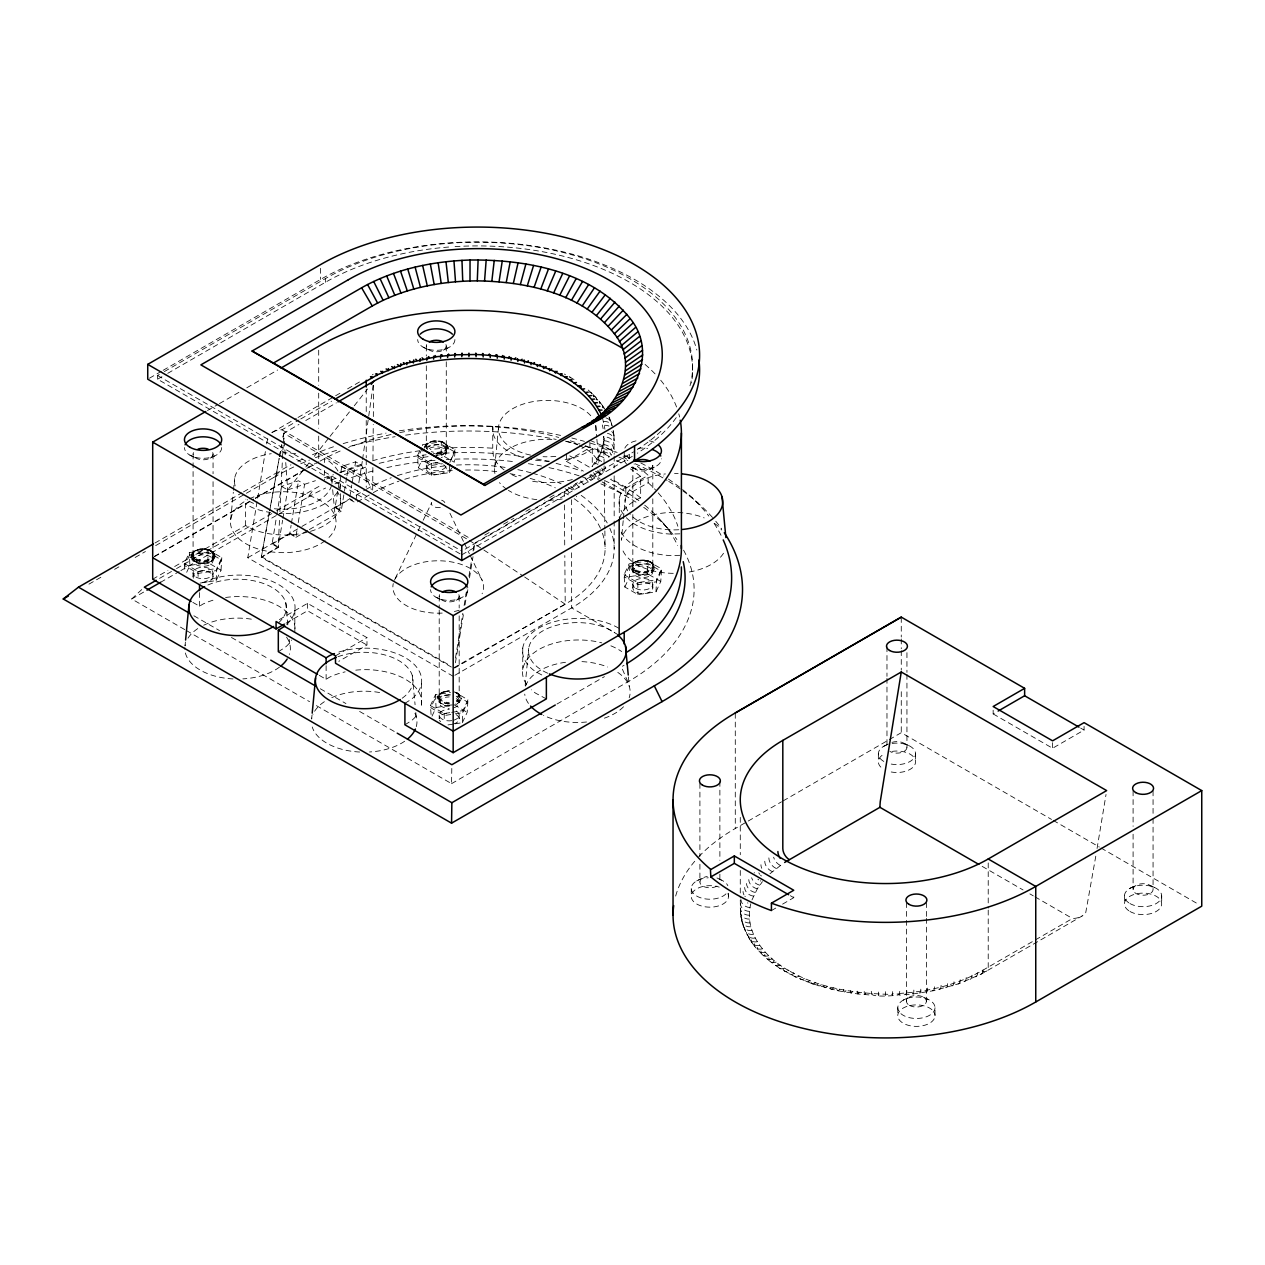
<?xml version="1.0" encoding="UTF-8"?>
<svg xmlns="http://www.w3.org/2000/svg" width="1265" height="1265" viewBox="0 0 1265 1265"><rect width="100%" height="100%" fill="white"/><g stroke="black" fill="none" stroke-linecap="round" stroke-linejoin="round"><path stroke-width="0.75" stroke-dasharray="5 3.75" d="M892.647 991.602C892.647 992.282 892.679 996.931 892.252 994.401C857.955 993.8 820.194 988.898 789.234 970.84A9.076 5.234 -60 0 1 782.814 967.14M899.747 991.301L899.352 995.144L913.156 993.958L933.254 990.748L958.348 983.885M372.875 467.544L372.653 493.018A136.161 78.604 0 0 1 398.934 481.174M372.954 459.701L373.254 424.439M373.333 416.596L373.602 385.24M200.028 583.086L216.204 580.572L221.027 570.199L207.855 562.609L208.077 549.737L189.307 552.631L184.279 563.478L184.927 572.397M441.327 441.754L455.068 449.676L454.277 462.215L441.121 454.625L441.327 441.754L422.557 444.647L420.407 449.296M660.789 581.441L647.633 573.851L647.838 560.98L629.084 563.89L624.056 574.721L624.847 587.007L638.003 594.613L655.982 591.83L660.789 581.441L661.579 568.918L647.838 560.98M316.424 705.633L451.558 783.652L451.826 766.622M216.204 580.572L216.774 568.491L221.802 557.659L208.077 549.737M419.695 450.846L417.529 455.479L418.32 467.781L431.476 475.371L449.455 472.588L449.723 464.255M455.163 723.801L462.357 722.695L462.943 710.614L467.971 699.782L454.23 691.844M655.982 591.83L656.551 579.75L661.579 568.918M221.027 570.199L221.802 557.659M462.357 722.695L467.18 712.322L467.971 699.782M789.234 970.84C765.705 958.127 743.282 932.226 750.825 903.732M269.35 512.246L261.302 557.312L278.189 547.555L279.518 519.409M279.897 511.566L282.38 460.65M282.474 458.705L283.154 444.995M283.249 443.035L283.724 433.247L298.983 424.423M878.827 993.768L878.606 995.397L878.384 991.602M185.402 642.019L185.022 645.925A52.782 30.471 0 0 1 185.797 642.762M230.704 519.536L233.313 492.227M233.487 490.267L234.61 478.565M312.012 715.12L311.633 719.026A52.782 30.471 0 0 1 313.008 714.298M494.726 467.117L498.647 426.147M525.165 685.44L528.707 648.36M623.202 520.706L621.336 540.218A52.782 30.471 0 0 1 704.178 517.907M623.392 518.761L625.242 499.248M473.885 550.133L474.217 546.527A18.532 1.407 -82.7 0 0 474.47 542.606M592.02 466.643L601.017 452.143L604.923 436.899A9.076 7.4 4.9 0 1 613.999 444.568M358.833 482.756L362.28 461.425M362.565 459.48L373.096 385.24M453.17 676.285L247.782 557.707L265.381 451.589M266.662 443.873L268.133 436.488M455.463 658.021L462.832 613.304M464.113 605.524L466.991 588.019M468.904 576.35L471.798 558.861M473.078 551.081L474.359 543.302L564.285 491.389A134.802 77.829 0 0 0 579.797 480.653A9.076 5.961 52.1 0 1 584.841 486.804M455.416 662.781L463.733 612.624M465.014 604.907L467.892 587.545M469.489 577.899L473.015 556.679M1095.79 856.184L1085.702 912.84L1082.065 916.034L1039.34 940.701M1097.071 848.467L1106.037 794.452M278.189 547.555L272.086 544.045L276.497 516.753M276.814 514.855L281.557 486.408L298.508 480.779L304.596 484.305L297.512 526.904M602.472 533.277A136.161 78.604 0 0 1 565.218 604.196L453.85 668.489L261.302 557.312L278.189 546.828L282.601 520.263M282.917 518.381L287.645 489.919L285.748 462.563M272.086 544.045L289.796 533.814L291.092 525.323M291.409 523.394L298.508 480.779M289.796 533.814L295.899 537.34L297.196 528.849M346.642 477.648L341.171 511.186L335.083 507.676L339.573 479.909M340.854 472.193L341.819 466.405L355.639 461.82L361.727 465.33L371.293 489.555M346.958 475.719L347.922 469.916L341.819 466.405M349.836 496.655L351.765 485.048M352.097 483.103L355.639 461.82M355.939 500.181L357.552 490.504M872.17 993.484C868.691 998.907 917.299 994.195 892.189 993.768M261.302 557.312L269.35 512.72M269.714 510.791L279.17 458.436L269.714 510.317M279.518 456.507L281.621 444.869M283.012 437.121L283.724 433.247L467.544 539.364M279.518 456.365L281.621 444.806M283.012 437.089L283.724 433.247L284.135 439.097M751.979 899.921L757.324 888.773L762.431 881.642M186.682 572.302L189.892 565.392L189.307 552.631M422.004 448.79L417.893 457.661L431.365 465.441L442.418 463.733M418.32 467.781L423.143 457.392L422.874 448.759M455.068 449.676L449.771 462.595L454.704 451.953L441.232 444.173L422.826 447.019L422.557 444.647M449.455 472.588L452.664 465.678M431.08 714.504L430.432 705.585L435.46 694.754L450.482 692.429M432.029 716.148L436.046 707.499L435.46 694.754M624.847 587.007L629.654 576.634L629.084 563.89M395.249 578.437L417.276 532.597M418.13 530.826L422.352 522.018M423.206 520.247L431.681 502.616A6.815 3.937 0 0 0 434.101 506.759A6.815 3.937 0 0 0 441.659 507.044M180.863 570.594L308.012 497.192L313.846 489.286A217.469 125.551 0 0 1 322.101 484.764M281.557 486.408L287.645 489.919L304.612 468.509M305.814 466.975L309.451 462.389M314.289 456.27L328.837 437.927M330.038 436.393L353.046 407.33M354.263 405.796L367.593 388.972M246.406 493.239L273.793 477.427L280.941 470.28A264.006 152.417 0 0 1 290.966 464.793M211.698 561.233L213.421 559.573M444.948 453.234L446.672 451.589M457.851 703.34L459.575 701.696M651.459 572.476L653.199 570.831M184.722 629.591L131.702 598.978L142.913 588.478M769.926 873.751L783.177 863.442M192.833 602.361L199.522 606.22L202.811 604.148A56.15 32.416 0 0 1 215.177 599.594M609.714 456.728A212.473 122.673 0 0 0 593.823 449.36L592.273 448.727L584.699 453.503A56.15 32.416 0 0 1 563.731 459.891M278.316 651.712L284.91 647.553A56.15 32.416 0 0 0 291.677 640.058M319.286 675.384L326.117 679.321L329.422 677.234A56.15 32.416 0 0 1 345.155 671.857M404.911 703.324L411.52 699.166A56.15 32.416 0 0 0 406.429 658.385A56.15 32.416 0 0 0 336.237 652.914M404.911 724.813L411.52 720.655A56.15 32.416 0 0 0 417.403 714.456M271.738 432.662L296.31 418.446M149.444 378.203L161.43 371.293M163.138 370.313L320.519 279.439A222.055 128.208 0 0 1 546.148 248.177A222.055 128.208 0 0 1 696.857 350.041M460.065 553.833L157.572 379.2L157.572 375.499L162.663 372.558M164.355 371.578L325.437 278.585A215.097 124.191 0 0 1 577.678 256.495A215.097 124.191 0 0 1 689.03 389.019M157.572 379.2L166.063 374.298M167.755 373.317L325.437 282.285A215.097 124.191 0 0 1 449.455 246.975M207.46 410.524L217.722 404.594M219.446 403.598L239.97 391.739M246.817 387.786L277.62 370.012M298.018 417.466L333.913 396.751M335.62 395.755L340.744 392.798M347.59 388.861L359.545 381.951M272.386 432.266L274.521 431.239A18.532 16.54 -1.4 0 1 281.969 429.815L299.062 419.933M300.77 418.952L331.541 401.179M305.782 420.502L336.316 402.871M155.057 542.97L241.821 492.876M243.513 491.895L280.941 470.28M88.93 584.161L100.9 577.235M114.593 569.329L119.732 566.372M135.134 557.47L145.412 551.54M155.674 545.61L244.683 494.236M154.409 556.347L253.664 499.043M255.372 498.046L305.007 469.394M306.715 468.414L315.27 463.464M154.393 556.726L253.664 499.406M255.372 498.426L306.715 468.777M308.423 467.797L318.701 461.867M152.701 579.196L167.897 570.42M174.665 566.514L245.6 525.56L252.383 529.149A56.15 32.416 0 0 0 318.385 528.47A56.15 32.416 0 0 0 337.66 492.022M159.58 578.358L174.839 569.55M176.531 568.57L274.853 511.803M276.545 510.823L313.846 489.286M131.702 598.978L145.269 591.15M160.529 582.343L179.171 571.574M247.782 557.707L300.232 527.41M301.924 526.446L349.314 499.09M356.082 495.168L364.541 490.298M335.083 507.676L349.519 499.343L354.089 501.984M295.899 537.34L307.632 530.557M309.308 529.592L341.171 511.186M357.315 501.873L369.254 494.995M279.375 619.597L307.553 603.342L366.977 637.655L366.977 645.071L338.814 661.326M286.001 623.186L307.553 610.758L366.977 645.071M566.372 453.898L566.372 461.314L589.87 447.747L589.87 442.197M484.78 535.063L491.626 531.11M503.581 524.2L513.843 518.286M525.813 511.376L532.644 507.423M549.753 497.556L554.876 494.583M465.172 549.152L629.622 454.214A215.097 124.191 0 0 0 633.559 451.874M461.772 554.829L629.622 457.914A215.097 124.191 0 0 0 632.263 456.365M335.494 655.839L366.977 637.655M610.536 479.403L625.811 488.227L648.154 475.324L647.127 474.391A212.473 122.673 0 0 0 634.05 464.002M602.045 481.902L625.811 495.627L648.154 482.74L648.154 475.324M454.862 675.304L571.638 607.896A145.238 83.854 0 0 0 609.825 528.232M556.98 704.036L604.449 676.633M451.558 783.652L627.867 681.851A226.166 130.58 0 0 0 683.037 549.168M698.786 856.721A212.473 122.673 0 0 1 735.281 828.512L781.485 801.836M783.193 800.856L887.587 740.578M889.295 739.598L901.265 732.688L1051.515 819.42M993.152 710.218L993.152 713.919L996.472 712.005M771.429 910.579L776.204 907.811M782.592 904.127L793.756 897.676L793.756 893.976M993.152 713.919L1052.591 748.248L1084.073 730.063L1084.073 726.363M898.862 993.484C927.64 991.728 956.64 985.15 981.877 970.793L1072.483 918.485A18.532 16.54 -1.4 0 0 1079.931 917.062L1082.065 916.034M1037.632 941.682L981.26 974.082L958.585 983.806M453.85 667.746L565.218 604.196L564.807 555.572M320.029 461.124L326.765 457.44A212.473 122.673 0 0 1 342.546 449.992M210.132 458.12L216.236 455.163M443.367 350.12L449.455 347.163M649.878 469.347L655.982 466.39M456.254 600.211L462.357 597.254M883.808 746.255L889.896 743.298M696.73 880.899L702.834 877.942M1129.93 888.346L1136.017 885.389M903.257 1000.125L909.345 997.168M619.613 518.761A56.15 32.416 0 0 1 639.125 498.442L640.659 497.872L640.659 476.383L639.125 476.937A56.15 32.416 0 0 0 623.171 513.922M287.645 489.919L315.428 480.7M324.457 477.711L333.486 474.707M340.696 472.319L361.727 465.33M391.075 434.48L382.52 436.536A212.473 122.673 0 0 0 348.587 447.51M423.143 457.392L428.535 456.57M435.729 455.447L441.121 454.625M417.529 455.479L431.27 463.417L438.781 462.247M189.892 565.392L207.855 562.609M184.279 563.478L198.02 571.401L216.774 568.491M629.654 576.634L647.633 573.851M624.056 574.721L637.797 582.643L656.551 579.75M450.451 694.849L435.713 697.126L430.78 707.752L444.268 715.531L453.471 714.108M436.046 707.499L450.419 705.285M430.432 705.585L444.173 713.523L449.802 712.654M451.684 712.353L462.943 710.614M455.321 713.824L462.674 712.685L467.607 702.059L454.135 694.279M447.984 724.924L453.376 724.086M679.843 533.83L670.339 534.067A56.15 32.416 0 0 1 625.416 516.737M679.843 555.319L670.339 555.556A56.15 32.416 0 0 1 621.257 532.201M491.136 426.605L492.749 426.716L493.318 434.306A56.15 32.416 0 0 0 523.631 457.709M504.087 469.916A56.15 32.416 0 0 1 493.318 455.795L492.749 448.205L491.136 448.11A212.473 122.673 0 0 0 430.211 449.486M812.668 983.885L837.778 990.748L857.876 993.958L871.68 995.144L871.285 991.301M812.446 983.806L795.337 976.865L779.873 968.373M589.87 440.347L593.823 441.959A212.473 122.673 0 0 1 615.185 452.222M589.87 447.747L589.284 447.51A212.473 122.673 0 0 0 584.651 445.723M423.143 347.163L429.23 350.12M635.757 469.347L629.654 466.39A18.611 10.737 0 0 0 649.941 468.714A18.611 10.737 0 0 0 661.421 458.8M904.016 743.298L910.12 746.255M1150.138 885.389L1156.242 888.346M189.924 455.163L196.012 458.12M436.046 597.254L442.133 600.211M716.955 877.942L723.042 880.899M923.466 997.168L929.569 1000.125M541.784 674.957L535.68 671.731A56.15 32.416 0 0 1 541.799 626.46A56.15 32.416 0 0 1 620.309 629.148M546.369 698.881L535.68 693.22A56.15 32.416 0 0 1 531.332 689.805M1080.674 728.102L1084.073 730.063M569.772 455.859L590.154 467.639M596.953 471.56L603.737 475.482M566.372 461.314L583.355 471.118M590.154 475.039L600.337 480.921M1053.223 820.4L1099.317 847.028M1101.024 848.009L1198.335 904.19M281.969 429.815L469.41 538.036M469.252 540.361L523.03 575.923M619.17 635.346L571.638 607.896L571.638 550.876M157.572 375.499L461.772 551.113M349.519 498.6L352.571 500.355M982.162 866.351L1023.069 889.959M1029.884 893.896L1033.284 895.857M1034.991 896.838L1072.483 918.485M335.083 506.933L341.171 510.459M289.796 533.071L295.899 536.597M272.086 543.302L278.189 546.828M261.302 556.568L450.451 665.77M790.372 895.715L793.756 897.676M454.009 704.716L467.18 712.322M193.861 615.77L219.493 630.571M231.463 637.465L269.05 659.176M320.298 688.761L345.93 703.561M359.608 711.452L395.486 732.166M186.429 630.587L309.577 701.68M569.756 377.002L574.579 379.927M524.643 577.014L565.218 604.196M779.572 968.168L770.67 961.906M640.659 476.383L637.497 473.932A212.473 122.673 0 0 0 630.492 468.935M640.659 497.872L637.497 495.421A212.473 122.673 0 0 0 611.106 478.945M770.369 961.669L762.558 954.917M689.046 495.042L698.217 503.185M591.894 393.383L588.13 389.952A9.076 6.167 -49.2 0 1 588.684 390.553M648.154 482.74L650.099 484.511A212.473 122.673 0 0 1 655.649 490.077M632.437 570.831L634.176 572.476M438.828 701.696L440.552 703.34M192.675 559.573L194.399 561.233M593.348 394.854L598.835 400.863M762.257 954.616L755.6 947.438M661.389 521.069L669.454 530.241M599.12 401.195L601.998 404.926M752.454 943.374L755.316 947.106M602.251 405.29L604.797 409.101M749.655 939.199L752.201 943.01M749.418 938.804L743.535 926.533M449.913 513.195L463.464 541.404M464.302 543.175L469.378 553.754M470.232 555.509L482.091 580.208M627.867 681.851L621.4 666.845A217.469 125.551 0 0 0 624.056 665.279M609.351 417.75L610.9 421.767M611.074 422.21L612.292 426.258M602.472 417.703L604.923 429.183M742.16 922.043L743.377 926.091M741.148 917.505L742.017 921.584M740.531 912.935L741.053 917.03M613.399 431.27L613.92 435.366M628.42 676.981L629.337 686.689M595.594 425.641L596.701 437.295M596.874 439.24L599.278 464.476M412.311 675.605L415.078 704.731M415.805 712.495L416.185 716.37M331.92 481.949L331.367 476.114A48.845 28.194 0 0 1 331.936 483.467M332.663 489.713L335.241 516.895M285.7 602.504L287.914 625.811M289.211 639.394L289.574 643.284M284.261 441.058L285.21 454.736M637.797 582.643L638.003 594.613M444.173 713.523L444.347 722.157M431.27 463.417L431.476 475.371M198.02 571.401L198.194 580.05M740.278 899.984L740.468 912.444M613.984 435.856L614.173 454.214M604.085 463.923L603.753 436.362A134.802 77.829 0 0 1 593.491 466.137M604.117 465.899L604.196 473.774M604.291 481.649L604.86 528.912M604.876 530.889L605.097 548.599M564.285 491.389L564.332 497.224M564.396 505.004L564.743 547.792M1161.697 895.936L1161.697 903.858M1153.063 790.831L1153.063 816.478M1153.063 818.439L1153.063 889.469A9.978 5.772 0 0 1 1138.089 894.45A9.978 5.772 0 0 1 1138.089 884.472A9.978 5.772 0 0 1 1153.063 889.469M1133.092 790.831L1133.092 826.33M1133.092 834.22L1133.092 889.469M1124.474 895.936L1124.474 903.858M1052.591 742.682L1052.591 748.248M988.218 862.92L988.218 908.144M988.218 910.104L988.218 967.14A9.076 5.171 60.6 0 1 981.877 970.793M935.009 1007.731A18.611 10.737 0 0 1 907.1 1017.028A18.611 10.737 0 0 1 907.1 998.417A18.611 10.737 0 0 1 935.009 1007.731L935.009 1015.653A18.611 10.737 0 0 1 907.1 1024.95A18.611 10.737 0 0 1 907.1 1006.339A18.611 10.737 0 0 1 935.009 1015.653M926.391 902.609L926.391 916.413M926.391 918.39L926.391 1001.248M915.575 753.845L915.575 761.767M906.942 652.677L906.942 672.395M906.942 674.372L906.942 747.362M906.42 902.609L906.42 918.39M906.42 920.367L906.42 1001.248M901.265 617.478L901.265 637.007M901.265 638.967L901.265 648.724M901.265 650.669L901.265 670.197M901.265 691.686L901.265 732.688M897.802 1007.731L897.802 1015.653M886.971 646.747L886.971 676.348M886.971 678.325L886.971 745.401M885.516 991.697L885.516 995.539M878.353 753.845L878.353 761.767M740.278 817.38L740.278 854.745M740.278 870.478L740.278 898.008M735.281 713.318L735.281 828.512M728.498 893.248L728.498 896.411M719.88 781.406L719.88 860.311M719.88 874.131L719.88 880.045M699.909 783.383L699.909 856.373M699.909 864.264L699.909 882.021M692.635 366.391L692.635 370.107M691.275 888.489L691.275 896.411M652.803 465.267L652.803 490.915M652.803 498.805L652.803 565.882M652.803 569.598L652.803 571.812A9.978 5.772 0 0 1 637.829 576.808A9.978 5.772 0 0 1 637.829 566.831A9.978 5.772 0 0 1 652.803 571.812M652.803 584.224L652.803 587.94A9.978 5.772 0 0 1 637.829 592.921A9.978 5.772 0 0 1 637.829 582.944A9.978 5.772 0 0 1 652.803 587.94M632.832 506.696L632.832 465.267A9.978 5.772 0 0 0 644.122 470.991A9.978 5.772 0 0 0 652.455 463.781M632.832 514.586L632.832 565.882M632.832 569.598L632.832 571.812M632.832 584.224L632.832 587.94M629.622 454.214L629.622 457.914M625.811 488.227L625.811 495.627M624.214 452.459L624.214 458.8M619.281 498.948L619.281 518.492M614.173 456.175L614.173 467.971M614.173 475.846L614.173 519.109M614.173 521.069L614.173 548.599M592.273 448.727L592.273 466.326M571.638 499.738L571.638 543.001M522.745 648.075L522.745 669.565M492.749 426.716L492.749 448.205M459.179 596.147L459.179 607.975M459.179 615.865L459.179 696.762M459.179 700.462L459.179 702.692M459.179 715.105L459.179 718.805M446.276 346.041L446.276 351.955M446.276 361.822L446.276 446.656M446.276 450.356L446.276 452.585M439.208 596.147L439.208 607.975M439.208 609.951L439.208 696.762A9.978 5.772 0 0 0 449.202 702.518M449.202 694.691A9.978 5.772 0 0 0 439.208 700.462L439.208 702.692A9.978 5.772 0 0 0 449.202 708.447M439.208 715.105L439.208 718.805A9.978 5.772 0 0 1 449.202 713.033M426.321 346.041L426.321 355.908M426.321 365.775L426.321 446.656M426.321 464.998L426.321 468.698M421.451 683.4L421.451 704.89M366.233 389.019L366.233 412.627M366.233 420.486L366.233 457.851M366.233 459.812L366.233 487.341M340.506 483.91L340.506 491.737M340.506 493.682L340.506 505.415M326.117 665.643L326.117 679.321M325.437 278.585L325.437 282.285M324.536 462.547L324.536 458.642L327.588 460.254A56.15 32.416 0 0 1 339.289 473.806M324.536 470.359L324.536 480.131M320.519 268.322L320.519 279.439M318.701 350.199L318.701 385.351M318.701 393.162L318.701 428.297M318.701 436.109L318.701 459.543M307.553 603.342L307.553 610.758M294.84 610.299L294.84 631.788M245.6 525.56L245.6 504.071L252.383 507.645A56.15 32.416 0 0 0 270.647 512.499M213.058 454.04L213.058 473.774M213.058 481.665L213.058 554.655M213.026 558.339L213.026 560.569A9.978 5.772 0 0 1 198.052 565.566A9.978 5.772 0 0 1 198.052 555.572A9.978 5.772 0 0 1 213.026 560.569M213.026 572.982L213.026 576.682M199.522 592.542L199.522 606.22M193.086 454.04L193.086 554.655M193.055 558.339L193.055 560.569M193.055 572.982L193.055 576.682M366.233 489.318A145.238 83.854 0 0 1 391.233 477.759M397.352 475.64A145.238 83.854 0 0 1 444.11 465.994M456.475 465.061A145.238 83.854 0 0 1 507.676 467.797M517.859 469.663A145.238 83.854 0 0 1 531.031 472.81M532.644 473.252A145.238 83.854 0 0 1 561.075 483.783M568.222 487.405A145.238 83.854 0 0 1 574.942 491.279M581.204 495.406A145.238 83.854 0 0 1 607.216 522.951M570.705 486.345A9.076 5.487 57.5 0 1 575.164 491.516M576.54 496.26A9.076 5.487 57.5 0 1 576.555 496.766M597.823 470.406A9.076 6.705 39.3 0 1 600.227 476.304M594.724 463.117A9.076 6.847 35.7 0 1 597.934 464.445M601.697 468.082A9.076 6.847 35.7 0 1 603.12 472.541M597.127 459.511A9.076 6.973 31.8 0 1 601.887 461.741M605.382 466.722A9.076 6.973 31.8 0 1 605.682 468.698M603.611 444.568A9.076 7.337 14.4 0 1 612.592 452.743M604.433 440.742A9.076 7.384 9.7 0 1 613.478 448.664M607.437 433.294A9.076 7.416 0 0 1 614.173 440.441M611.738 431.507A9.076 7.4 -4.9 0 1 613.999 436.33M613.161 430.321A9.076 7.384 -9.7 0 1 613.478 432.235M604.433 425.325A9.076 7.384 -9.7 0 1 608.955 426.068M605.888 417.877A9.076 7.274 -19 0 1 611.375 424.091M608.908 416.928A9.076 7.195 -23.5 0 1 609.825 420.075M565.139 488.67A9.076 5.297 59.4 0 1 570.531 495.01M575.559 483.704A9.076 5.724 54.9 0 1 580.255 489.492M585.031 478.391A9.076 6.167 49.2 0 1 589.126 483.973M589.616 475.782A9.076 6.357 46.1 0 1 592.921 480.51M593.459 472.715A9.076 6.531 42.8 0 1 596.953 478.992M599.231 455.859A9.076 7.1 27.7 0 1 605.761 459.527M601.017 452.143A9.076 7.195 23.5 0 1 608.908 457.408M602.472 448.379A9.076 7.274 19 0 1 611.216 455.337M603.611 421.498A9.076 7.337 -14.4 0 1 611.912 425.372M602.33 407.014A9.076 6.973 -31.8 0 1 603.911 408.057M602.472 405.67A9.076 6.847 -35.7 0 1 603.105 407.883M599.389 403.092A9.076 6.847 -35.7 0 1 599.831 403.266M599.373 401.543A9.076 6.705 -39.3 0 1 600.069 403.187M596.115 399.297A9.076 6.705 -39.3 0 1 597.823 400.009M596.195 397.89A9.076 6.531 -42.8 0 1 596.953 399.977M593.016 395.739A9.076 6.531 -42.8 0 1 595.372 396.925M592.921 394.712A9.076 6.357 -46.1 0 1 593.491 396.862M589.616 392.261A9.076 6.357 -46.1 0 1 592.194 393.668M569.124 376.733A9.076 5.234 -60 0 1 570.768 377.95M564.396 374.06A9.076 4.981 -62.4 0 1 565.439 374.851M372.432 374.851A9.076 4.981 62.4 0 1 373.191 374.219M645.071 364.447A212.473 122.673 0 0 1 655.649 374.503M660.709 380.227A212.473 122.673 0 0 1 676.759 407.536M678.783 413.845A212.473 122.673 0 0 1 679.59 417.023M221.691 447.573A18.611 10.737 0 0 1 203.08 458.309A18.611 10.737 0 0 1 184.469 447.573M212.726 452.554A9.978 5.772 0 0 1 203.08 459.812A9.978 5.772 0 0 1 193.434 452.554M454.91 339.558A18.611 10.737 0 0 1 436.299 350.31A18.611 10.737 0 0 1 417.687 339.558M445.944 344.554A9.978 5.772 0 0 1 436.299 351.796A9.978 5.772 0 0 1 426.653 344.554M427.649 449.534A9.978 5.772 0 0 1 434.559 440.979A9.978 5.772 0 0 1 446.134 447.652A9.978 5.772 0 0 1 431.302 451.652M425.815 447.209A10.484 6.056 0 0 1 436.299 441.153A10.484 6.056 0 0 1 446.782 447.209A10.484 6.056 0 0 1 436.299 453.265M467.813 589.664A18.611 10.737 0 0 1 449.202 600.401A18.611 10.737 0 0 1 430.59 589.664M458.847 594.645A9.978 5.772 0 0 1 449.202 601.903A9.978 5.772 0 0 1 439.556 594.645M456.254 692.682A9.978 5.772 0 0 1 456.254 700.826M439.208 696.762A9.978 5.772 0 0 1 449.202 690.99M456.618 693.03A10.484 6.056 0 0 1 456.618 701.585M449.202 703.372A10.484 6.056 0 0 1 438.718 697.315A10.484 6.056 0 0 1 449.202 691.259M626.697 464.16A18.611 10.737 0 0 1 624.847 456.017M638.003 448.411A18.611 10.737 0 0 1 647.633 448.411M629.654 458.468A18.611 10.737 0 0 1 626.697 456.238M624.847 448.095A18.611 10.737 0 0 1 638.003 440.489M649.182 440.773A18.611 10.737 0 0 1 654.78 442.639M399.756 432.614A212.473 122.673 0 0 1 558.719 437.437M570.309 440.805A212.473 122.673 0 0 1 579.955 444.015M616.529 460.365A212.473 122.673 0 0 1 623.06 464.16M658.243 492.923A212.473 122.673 0 0 1 677.85 526.256M623.06 456.76A212.473 122.673 0 0 1 626.823 459.116M983.047 969.97A9.076 4.981 62.4 0 1 976.96 973.497M977.655 972.659A9.076 4.696 64.6 0 1 971.899 976.027M972.026 975.204A9.076 4.412 66.8 0 1 966.618 978.398M966.207 977.56A9.076 4.111 68.9 0 1 961.163 980.612M960.182 979.774A9.076 3.811 70.9 0 1 955.518 982.684M953.984 981.798A9.076 3.495 72.8 0 1 949.699 984.581M947.611 983.648A9.076 3.163 74.7 0 1 943.737 986.321M941.097 985.324A9.076 2.83 76.6 0 1 937.618 987.886M934.44 986.795A9.076 2.498 78.3 0 1 931.388 989.277M927.672 988.091A9.076 2.151 80.1 0 1 925.047 990.479M920.809 989.183A9.076 1.803 81.8 0 1 918.596 991.507M913.852 990.084A9.076 1.439 83.4 0 1 912.081 992.361M906.831 990.795A9.076 1.091 85.1 0 1 905.487 993.009M865.529 993.009A9.076 1.091 -85.1 0 1 864.201 990.795M858.951 992.361A9.076 1.439 -83.4 0 1 857.18 990.084M852.436 991.507A9.076 1.803 -81.8 0 1 850.222 989.183M845.985 990.479A9.076 2.151 -80.1 0 1 843.36 988.091M839.644 989.277A9.076 2.498 -78.3 0 1 836.592 986.795M833.414 987.886A9.076 2.83 -76.6 0 1 829.935 985.324M827.294 986.321A9.076 3.163 -74.7 0 1 823.42 983.648M821.333 984.581A9.076 3.495 -72.8 0 1 817.048 981.798M815.514 982.684A9.076 3.811 -70.9 0 1 810.849 979.774M809.869 980.612A9.076 4.111 -68.9 0 1 804.825 977.56M804.414 978.398A9.076 4.412 -66.8 0 1 798.99 975.204M799.132 976.027A9.076 4.696 -64.6 0 1 793.376 972.659M794.072 973.497A9.076 4.981 -62.4 0 1 787.984 969.97M784.632 968.041A9.076 5.487 -57.5 0 1 777.896 964.151M780.268 965.132A9.076 5.724 -54.9 0 1 773.247 961.036M776.157 962.08A9.076 5.961 -52.1 0 1 768.851 957.795M772.298 958.933A9.076 6.167 -49.2 0 1 764.756 954.427M768.725 955.676A9.076 6.357 -46.1 0 1 760.945 950.964M765.436 952.308A9.076 6.531 -42.8 0 1 757.419 947.374M762.431 948.861A9.076 6.705 -39.3 0 1 754.225 943.706M759.727 945.335A9.076 6.847 -35.7 0 1 751.331 939.942M757.324 941.745A9.076 6.973 -31.8 0 1 748.769 936.1M755.221 938.077A9.076 7.1 -27.7 0 1 746.524 932.194M753.434 934.361A9.076 7.195 -23.5 0 1 744.626 928.225M751.979 930.597A9.076 7.274 -19 0 1 743.061 924.209M750.825 926.786A9.076 7.337 -14.4 0 1 741.843 920.145M750.019 922.96A9.076 7.384 -9.7 0 1 740.974 916.066M749.528 919.117A9.076 7.4 -4.9 0 1 740.452 911.954M749.354 915.259A9.076 7.416 0 0 1 740.278 907.843M749.528 911.401A9.076 7.4 4.9 0 1 740.452 903.732M750.019 907.558A9.076 7.384 9.7 0 1 740.974 899.621M745.275 896.632A9.076 7.274 19 0 1 744.911 896.205M743.994 894.877A9.076 7.274 19 0 1 743.061 891.493M753.434 896.158A9.076 7.195 23.5 0 1 744.626 887.477M755.221 892.442A9.076 7.1 27.7 0 1 746.524 883.508M757.324 888.773A9.076 6.973 31.8 0 1 748.769 879.602M761.751 868.296A9.076 6.357 46.1 0 1 760.945 864.738M772.298 871.585A9.076 6.167 49.2 0 1 764.756 861.259M776.157 868.438A9.076 5.961 52.1 0 1 768.851 857.891M747.947 903.084A9.076 7.337 14.4 0 1 747.394 902.862M759.727 885.168A9.076 6.847 35.7 0 1 751.616 877.752M760.834 881.073A9.076 6.705 39.3 0 1 760.312 880.819M758.794 879.887A9.076 6.705 39.3 0 1 757.877 879.159M754.288 872.977A9.076 6.705 39.3 0 1 754.24 872.486M761.435 875.981A9.076 6.531 42.8 0 1 760.565 875.174M759.775 874.289A9.076 6.531 42.8 0 1 758.779 872.85M780.268 865.386A9.076 5.724 54.9 0 1 773.611 857.211M675.668 896.063A212.473 122.673 0 0 1 696.209 859.568M892.141 743.472A18.611 10.737 0 0 1 915.496 754.778A18.611 10.737 0 0 1 889.089 763.586M883.808 761.435A18.611 10.737 0 0 1 887.651 744.547M891.967 742.381A9.978 5.772 0 0 1 905.139 744.057A9.978 5.772 0 0 1 903.384 751.789A9.978 5.772 0 0 1 889.896 751.442M892.141 751.394A18.611 10.737 0 0 1 915.401 763.174A18.611 10.737 0 0 1 887.651 771.065M880.851 767.143A18.611 10.737 0 0 1 883.808 754.177M725.999 893.865A18.611 10.737 0 0 1 694.2 894.26A18.611 10.737 0 0 1 708.274 877.784M719.2 879.191A18.611 10.737 0 0 1 727.865 885.706M716.955 886.085A9.978 5.772 0 0 1 701.237 884.899A9.978 5.772 0 0 1 707.309 876.455M727.865 893.643A18.611 10.737 0 0 1 709.886 907.163A18.611 10.737 0 0 1 691.908 893.643A18.611 10.737 0 0 1 719.2 887.113M572.349 479.546A56.15 32.416 0 0 1 529.418 480.637M516.42 476.731A56.15 32.416 0 0 1 511.471 474.486M225.581 597.491A56.15 32.416 0 0 1 295.014 630.112M526.635 684.539A56.15 32.416 0 0 1 539.76 649.024A56.15 32.416 0 0 1 601.76 642.841M610.884 645.83A56.15 32.416 0 0 1 621.684 651.554M355.765 670.15A56.15 32.416 0 0 1 420.628 708.242M339.874 475.466A56.15 32.416 0 0 1 338.261 490.583M337.344 492.18A56.15 32.416 0 0 1 279.692 513.384M202.811 582.659A56.15 32.416 0 0 1 276.829 583.576A56.15 32.416 0 0 1 284.91 626.064M549.216 461.093A56.15 32.416 0 0 1 531.142 459.48M326.765 478.945A212.473 122.673 0 0 1 333.786 475.45M339.589 472.778A212.473 122.673 0 0 1 362.691 463.86M372.479 460.808A212.473 122.673 0 0 1 419.332 450.814M595.309 471.497A212.473 122.673 0 0 1 602.646 474.77M193.403 578.184A9.978 5.772 0 0 1 202.179 570.942A9.978 5.772 0 0 1 212.994 577.188A9.978 5.772 0 0 1 200.455 582.264M429.23 448.506A9.978 5.772 0 0 1 444.221 449.075A9.978 5.772 0 0 1 441.295 457.582M426.653 448.869A9.978 5.772 0 0 1 442.37 445.786A9.978 5.772 0 0 1 441.295 455.353M424.313 448.142A11.986 6.91 0 0 1 436.299 441.216A11.986 6.91 0 0 1 448.284 448.142A11.986 6.91 0 0 1 436.299 455.052M445.944 466.485A9.978 5.772 0 0 1 429.23 469.078A9.978 5.772 0 0 1 433.721 459.432M425.151 447.209A11.148 6.436 0 0 1 437.263 440.789A11.148 6.436 0 0 1 447.272 448.332A11.148 6.436 0 0 1 433.405 453.423M456.254 698.612A9.978 5.772 0 0 1 454.198 707.673M439.208 702.692A9.978 5.772 0 0 1 449.202 696.92M456.254 696.382A9.978 5.772 0 0 1 456.254 704.542M449.202 706.218A9.978 5.772 0 0 1 439.208 700.462M455.194 692.24A11.986 6.91 0 0 1 455.194 704.226M452.301 704.921A11.986 6.91 0 0 1 437.326 699.134A11.986 6.91 0 0 1 449.202 691.322M456.254 711.025A9.978 5.772 0 0 1 454.198 720.085M451.779 720.671A9.978 5.772 0 0 1 439.303 715.848A9.978 5.772 0 0 1 449.202 709.333M456.254 714.725A9.978 5.772 0 0 1 454.198 723.801M440.552 721.683A9.978 5.772 0 0 1 439.556 720.291M457.092 692.761A11.148 6.436 0 0 1 457.092 701.869M449.202 703.751A11.148 6.436 0 0 1 438.054 697.315A11.148 6.436 0 0 1 449.202 690.88M602.298 424.929A134.802 77.829 0 0 1 603.105 428.724M404.753 479.277A136.161 78.604 0 0 1 452.269 470.58M465.599 470.011A136.161 78.604 0 0 1 498.774 471.908M510.048 473.663A136.161 78.604 0 0 1 521.038 475.972M530.146 478.391A136.161 78.604 0 0 1 555.319 487.831M565.218 493.018A136.161 78.604 0 0 1 568.317 494.868M574.183 498.742A136.161 78.604 0 0 1 600.448 528.264M459.211 610.22A45.382 26.201 0 0 1 451.89 611.975M442.197 613.082A45.382 26.201 0 0 1 393.257 583.56M394.411 580.208A45.382 26.201 0 0 1 449.992 561.676A45.382 26.201 0 0 1 482.091 593.759M441.659 500.228A6.815 3.937 0 0 1 444.821 502.616M207.855 585.031A48.845 28.194 0 0 1 270.441 586.533A48.845 28.194 0 0 1 279.027 622.348M286.522 637.149A52.782 30.471 0 0 1 289.416 654.385M279.486 667.114A52.782 30.471 0 0 1 242.88 678.894M233.013 678.926A52.782 30.471 0 0 1 184.864 647.506M188.011 638.161A52.782 30.471 0 0 1 198.684 627.993M203.681 625.242A52.782 30.471 0 0 1 253.791 619.581M331.557 485.301A48.845 28.194 0 0 1 273.604 508.657M253.553 503.391A48.845 28.194 0 0 1 245.853 499.153M235.163 485.918A48.845 28.194 0 0 1 271.232 453.692M282.048 452.823A48.845 28.194 0 0 1 298.255 454.182M249.347 498.853A52.782 30.471 0 0 1 318.922 499.722A52.782 30.471 0 0 1 326.512 539.665M325.152 540.724A52.782 30.471 0 0 1 247.624 544.662A52.782 30.471 0 0 1 247.624 499.722M337.961 656.725A48.845 28.194 0 0 1 400.926 661.895A48.845 28.194 0 0 1 401.637 698.612M414.936 713.27A52.782 30.471 0 0 1 416.011 727.47M404.658 741.243A52.782 30.471 0 0 1 369.491 751.979M359.624 752.027A52.782 30.471 0 0 1 312.234 726.964M314.621 711.246A52.782 30.471 0 0 1 325.295 701.095M331.81 697.616A52.782 30.471 0 0 1 380.401 692.667M586.059 445.754A48.845 28.194 0 0 1 581.837 448.537M555.794 456.365A48.845 28.194 0 0 1 543.049 456.697M530.604 455.1A48.845 28.194 0 0 1 511.281 409.544A48.845 28.194 0 0 1 591.561 416.675M595.847 425.514A48.845 28.194 0 0 1 595.957 431.049M600.069 469.236A52.782 30.471 0 0 1 597.76 478.692M562.229 498.995A52.782 30.471 0 0 1 544.662 500.197M536.85 499.643A52.782 30.471 0 0 1 508.388 490.346M506.886 489.365A52.782 30.471 0 0 1 499.469 482.645M494.915 473.505A52.782 30.471 0 0 1 551.888 439.414M565.344 441.137A52.782 30.471 0 0 1 577.567 444.806M579.417 445.596A52.782 30.471 0 0 1 598.725 462.927M547.65 673.201A48.845 28.194 0 0 1 542.084 631.314A48.845 28.194 0 0 1 614.79 632.69M617.794 672.395A52.782 30.471 0 0 1 629.179 697.79M623.534 706.755A52.782 30.471 0 0 1 603.184 718.567M586.549 721.999A52.782 30.471 0 0 1 543.46 715.342M528.454 703.419A52.782 30.471 0 0 1 524.722 694.121M525.56 686.183A52.782 30.471 0 0 1 568.206 661.975M581.963 661.627A52.782 30.471 0 0 1 607.643 667.019M678.799 529.75A48.845 28.194 0 0 1 629.638 513.622M627.725 510.886A48.845 28.194 0 0 1 665.422 473.932M674.53 473.505A48.845 28.194 0 0 1 678.167 473.6M723.501 553.279A52.782 30.471 0 0 1 686.927 572.397M673.249 573.33A52.782 30.471 0 0 1 621.937 548.156M714.33 523.283A52.782 30.471 0 0 1 721.73 529.988M330.766 480.494A217.469 125.551 0 0 1 335.241 478.455M344.444 474.596A217.469 125.551 0 0 1 368.89 466.2M379.168 463.37A217.469 125.551 0 0 1 426.131 454.815M435.476 453.882A217.469 125.551 0 0 1 523.916 456.791M536.629 459.005A217.469 125.551 0 0 1 549.089 461.646M556.078 463.37A217.469 125.551 0 0 1 581.252 471.007M590.802 474.596A217.469 125.551 0 0 1 600.005 478.455M604.48 480.494A217.469 125.551 0 0 1 640.153 501.636M644.676 505.162A217.469 125.551 0 0 1 677.676 545.563M297.923 461.298A264.006 152.417 0 0 1 304.169 458.357M312.439 454.752A264.006 152.417 0 0 1 335.62 446.055M343.163 443.636A264.006 152.417 0 0 1 386.046 433.104M399.297 430.827A264.006 152.417 0 0 1 560.616 435.413M571.843 438.022A264.006 152.417 0 0 1 584.398 441.358M590.549 443.177A264.006 152.417 0 0 1 617.162 452.443M624.198 455.337A264.006 152.417 0 0 1 631.077 458.357M640.833 463.022A264.006 152.417 0 0 1 663.825 476.067M668.379 479.071A264.006 152.417 0 0 1 681.218 488.48M682.562 489.555A264.006 152.417 0 0 1 708.811 516.073M714.093 523.441A264.006 152.417 0 0 1 722.03 537.325M273.793 477.427A274.568 158.52 0 0 1 293.749 466.975M300.785 463.749A274.568 158.52 0 0 1 309.466 460.065M315.396 457.709A274.568 158.52 0 0 1 340.095 449.233M349.741 446.434A274.568 158.52 0 0 1 395.139 436.678M405.591 435.144A274.568 158.52 0 0 1 556.189 439.414M566.341 441.532A274.568 158.52 0 0 1 577.978 444.284M586.138 446.434A274.568 158.52 0 0 1 611.406 454.356M618.98 457.139A274.568 158.52 0 0 1 627.867 460.666M635.093 463.749A274.568 158.52 0 0 1 667.098 480.4M668.742 481.412A274.568 158.52 0 0 1 681.313 489.761M682.815 490.836A274.568 158.52 0 0 1 712.574 517.559M715.769 521.275A274.568 158.52 0 0 1 721.603 528.849M308.012 497.192A226.166 130.58 0 0 1 325.611 488.037M335.004 483.878A226.166 130.58 0 0 1 343.115 480.637M351.449 477.601A226.166 130.58 0 0 1 375.942 470.232M386.884 467.623A226.166 130.58 0 0 1 436.457 460.207M446.26 459.543A226.166 130.58 0 0 1 514.966 461.788M528.375 463.686A226.166 130.58 0 0 1 541.578 466.058M548.994 467.623A226.166 130.58 0 0 1 579.307 475.877M581.03 476.431A226.166 130.58 0 0 1 591.119 480.004M600.875 483.878A226.166 130.58 0 0 1 636.01 502.142M643.711 507.344A226.166 130.58 0 0 1 676.886 539.554M660.931 431.286A215.097 124.191 0 0 1 655.855 435.84M654.796 436.741A215.097 124.191 0 0 1 637.386 449.486M507.471 247.118A215.097 124.191 0 0 1 691.449 383.074M676.253 417.624A215.097 124.191 0 0 1 637.386 453.202M455.052 246.596A215.097 124.191 0 0 1 505.605 246.975M189.56 555.003L184.627 565.645L198.115 573.424L216.521 570.578L221.454 559.936L207.982 552.157L189.56 555.003M629.337 566.261L624.404 576.887L637.876 584.667L656.298 581.821L661.231 571.195L647.759 563.415L629.337 566.261M196.012 558.735A9.978 5.772 0 0 0 212.726 556.157A9.978 5.772 0 0 0 200.487 549.089A9.978 5.772 0 0 0 196.012 558.735M195.664 559.494A10.484 6.056 0 0 0 213.2 556.774A10.484 6.056 0 0 0 200.36 549.374A10.484 6.056 0 0 0 195.664 559.494M635.757 569.962A9.978 5.772 0 0 0 652.455 567.384A9.978 5.772 0 0 0 640.232 560.316A9.978 5.772 0 0 0 635.757 569.962M635.409 570.721A10.484 6.056 0 0 0 652.946 568.001A10.484 6.056 0 0 0 640.106 560.601A10.484 6.056 0 0 0 635.409 570.721M1129.93 903.542A18.611 10.737 0 0 0 1161.049 898.719A18.611 10.737 0 0 0 1138.263 885.563A18.611 10.737 0 0 0 1129.93 903.542M1129.93 911.464A18.611 10.737 0 0 0 1161.049 906.641A18.611 10.737 0 0 0 1138.263 893.485A18.611 10.737 0 0 0 1129.93 911.464M909.345 1005.327A9.978 5.772 0 0 0 926.059 1002.734A9.978 5.772 0 0 0 913.82 995.681A9.978 5.772 0 0 0 909.345 1005.327M195.98 562.419A9.978 5.772 0 0 0 212.694 559.842A9.978 5.772 0 0 0 200.455 552.773A9.978 5.772 0 0 0 195.98 562.419M194.589 561.012A11.97 6.91 0 0 0 214.607 557.912A11.986 6.91 0 0 0 199.981 549.453A11.97 6.91 0 0 0 194.589 561.012M214.607 557.912A11.97 6.91 0 0 0 199.949 549.453A11.986 6.91 0 0 0 194.604 561.028A11.986 6.91 0 0 0 214.655 557.928M195.98 577.061A9.978 5.772 0 0 0 212.694 574.468A9.978 5.772 0 0 0 200.455 567.416A9.978 5.772 0 0 0 195.98 577.061M195.19 559.763A11.148 6.436 0 0 0 213.848 556.885A11.148 6.436 0 0 0 200.186 548.994A11.148 6.436 0 0 0 195.19 559.763M431.302 473.695A9.978 5.772 0 0 0 446.276 468.698A9.978 5.772 0 0 0 431.302 463.717A9.978 5.772 0 0 0 431.302 473.695M635.757 573.662A9.978 5.772 0 0 0 652.455 571.084A9.978 5.772 0 0 0 640.232 564.016A9.978 5.772 0 0 0 635.757 573.662M634.35 572.254A11.986 6.91 0 0 0 654.385 569.155A11.986 6.91 0 0 0 639.711 560.68A11.986 6.91 0 0 0 634.35 572.254M635.757 588.304A9.978 5.772 0 0 0 652.455 585.727A9.978 5.772 0 0 0 640.232 578.658A9.978 5.772 0 0 0 635.757 588.304M634.935 570.989A11.148 6.436 0 0 0 653.594 568.111A11.148 6.436 0 0 0 639.932 560.221A11.148 6.436 0 0 0 634.935 570.989"/><path stroke-width="1.5" d="M461.804 356.698L461.883 353.457M252.067 351.038L273.477 363.023L372.242 306.004C401.891 289.179 436.188 282.079 469.995 280.957L470.042 260.021C527.189 259.388 592.526 271.627 630.207 318.574C659.682 354.864 631.82 404.974 594.423 422.194L484.875 485.444L252.067 351.038L361.616 287.788C394.49 269.145 432.535 261.254 470.042 260.021M454.704 356.999L454.752 354.896M153.35 543.95L78.493 587.166L63.25 598.978L451.558 823.167L451.858 802.722L654.305 685.851A264.006 152.417 0 0 0 723.216 539.902M469.995 280.957L477.284 280.862L478.107 259.894M273.477 363.023L483.372 484.195L582.137 427.175C615.865 411.647 640.976 366.471 614.395 333.754C582.185 293.259 526.525 281.668 477.284 280.862M484.558 280.957L486.187 260.021M454.768 354.564L454.878 353.567M334.956 399.202L377.492 374.788L404.753 363.703L435.856 356.777L455.59 354.801L475.608 354.516L475.751 353.235M185.591 640.074L188.944 604.955M312.202 713.16L315.554 678.04M491.832 281.273L494.251 260.353M499.058 281.779L502.268 260.922M901.265 672L782.814 740.389A145.238 83.854 0 0 0 782.814 858.982A145.238 83.854 0 0 0 988.218 858.982L1106.669 790.593L901.265 672L880.234 801.773A18.532 1.407 -82.7 0 0 879.918 807.307L784.632 862.461M475.608 354.516L482.281 354.801L482.566 353.52M506.237 282.506L510.222 261.728M513.337 283.423L518.112 262.74M520.358 284.546L525.892 263.99M527.284 285.858L533.577 265.46M534.067 287.376L541.104 267.136M540.74 289.084L548.488 269.018M547.239 290.966L555.715 271.121M553.58 293.053L562.735 273.414M559.731 295.298L569.566 275.912M565.692 297.718L576.176 278.6M571.432 300.311L582.548 281.478M576.951 303.047L588.668 284.514M582.216 305.956L594.518 287.74M587.245 308.992L600.084 291.108M592.004 312.186L605.366 294.65M371.214 384.386L373.649 381.318A134.802 77.829 0 0 1 599.167 416.217M596.479 315.491L610.331 298.319M600.685 318.938L614.98 302.145M604.575 322.496L619.312 306.083M608.165 326.149L623.297 310.146M611.438 329.912L626.918 314.305M614.395 333.754L630.207 318.574M617.02 337.676L633.101 322.923M619.297 341.661L635.647 327.35M621.241 345.724L637.797 331.841M622.839 349.82L639.568 336.395M624.088 353.963L640.944 340.997M624.973 358.137L641.94 345.63M625.511 362.328L642.525 350.279M625.685 366.534L642.731 354.943M625.511 370.74L642.525 359.608M624.973 374.93L641.94 364.257M317.578 674.387L278.316 651.712L278.316 630.223L284.91 626.064M326.117 663.698L326.117 657.832L329.422 655.744A56.15 32.416 0 0 1 334.466 653.578M624.088 379.105L640.944 368.89M152.701 557.707L276.07 628.926L276.07 621.51L335.494 655.839L335.494 663.24L453.17 731.186L626.823 630.682A212.473 122.673 0 0 0 681.329 545.389M622.839 383.263L639.568 373.475M147.736 364.367L320.519 264.622A222.055 128.208 0 0 1 634.556 264.622A222.055 128.208 0 0 1 634.556 445.928L634.556 460.76L461.772 560.506L147.736 379.2L147.736 364.367L461.772 545.689L634.556 445.928M191.157 601.397L152.701 579.196L152.701 442.133L205.752 411.505M281.051 368.036L318.701 346.294A212.473 122.673 0 0 1 623.06 348.602M338.008 401.891L373.649 381.318M63.25 598.978L68.389 596.021M156.18 580.319L144.321 587.166L188.738 612.813M146.961 590.17L160.529 582.343M276.07 628.926L284.356 624.151M152.701 442.133L453.17 615.612L619.17 519.773A212.473 122.673 0 0 0 680.238 420.217M404.911 703.324L404.911 724.813L453.17 752.675L546.369 698.881L546.369 677.376M555.288 705.016L451.858 764.724L397.194 733.162M451.558 823.167L662.085 701.616A274.568 158.52 0 0 0 724.276 532.707M710.835 869.514L734.332 855.946L793.756 890.26L771.429 903.163L771.429 910.579L769.8 909.978A212.473 122.673 0 0 1 713.618 879.207L710.835 876.93L710.408 869.166A212.473 122.673 0 0 1 735.281 712.954L901.265 617.114L1024.634 688.334L1024.634 695.75L1078.982 727.122M1024.634 688.334L993.152 706.518L1052.591 740.831L1084.073 722.647L1201.75 790.593L1201.75 906.167L1035.75 1001.991A212.473 122.673 0 0 1 796.571 1026.658A212.473 122.673 0 0 1 673.707 905.629M710.835 876.93L734.332 863.363L788.664 894.735M998.132 711.057L1024.634 695.75M1201.75 790.593L1035.75 886.433A212.473 122.673 0 0 1 774.496 904.285L771.429 903.163M621.241 387.359L637.797 378.029M619.297 391.407L635.647 382.536M617.02 395.407L633.101 386.964M614.395 399.329L630.207 391.312M611.438 403.171L626.918 395.581M608.165 406.935L623.297 399.74M604.575 410.587L619.312 403.804M600.685 414.145L614.98 407.741M596.479 417.577L610.331 411.552M592.004 420.897L605.366 415.236M587.245 424.075L600.084 418.762M582.137 427.175L594.423 422.194M482.281 354.801C526.43 358.106 579.054 371.42 601.017 413.94A9.076 7.195 -23.5 0 1 602.725 413.829M988.218 858.982L1035.75 886.433L1035.75 1001.991M879.918 807.307L978.762 864.375M278.316 630.223L326.117 657.832M270.757 660.156L315.175 685.804M78.493 587.166L451.858 802.722M483.372 484.195L484.875 485.444M361.616 287.788L372.242 306.004M367.562 284.514L377.618 303.047M373.681 281.478L383.121 300.311M654.305 685.851L662.085 701.616M380.053 278.6L388.877 297.718M386.663 275.912L394.822 295.298M393.478 273.414L400.973 293.053M400.515 271.121L407.314 290.966M407.725 269.018L413.829 289.084M455.305 353.52L455.59 354.801M415.11 267.136L420.486 287.376M422.652 265.46L427.285 285.858M430.321 263.99L434.195 284.546M482.993 353.567L483.167 356.999M438.117 262.74L441.216 283.423M462.105 353.235L462.247 354.516M445.992 261.728L448.332 282.506M722.015 496.797L725.873 537.578M625.479 645.909L628.246 675.036M453.961 260.922L455.511 281.779M475.988 353.457L476.067 356.698M461.978 260.353L462.737 281.273M901.265 617.114L735.281 712.954M782.814 740.389L782.814 848.562A9.076 5.297 59.4 0 0 789.313 859.631M734.332 855.946L734.332 863.363M681.408 433.041L681.408 548.599M673.043 799.686L673.043 915.259M624.198 632.326L624.198 644.059M619.17 519.773L619.17 635.346M468.935 353.141L468.935 356.588M461.772 545.689L461.772 560.506M453.17 615.612L453.17 752.675M366.233 387.058L366.233 381.16A9.076 5.171 60.6 0 1 366.297 380.227M199.522 584.73L199.522 590.597M581.141 386.315A9.076 5.724 -54.9 0 1 581.204 387.248M574.183 383.168A9.076 5.724 -54.9 0 1 576.445 382.489M571.574 380.212A9.076 5.234 -60 0 1 571.638 381.16M565.218 377.444A9.076 5.234 -60 0 1 567.273 376.654M566.42 377.381A9.076 4.981 -62.4 0 1 566.467 378.314M560.363 374.788A9.076 4.981 -62.4 0 1 562.324 373.934M560.869 373.855A9.076 4.696 -64.6 0 1 561.028 374.693M561.059 375.152A9.076 4.696 -64.6 0 1 561.075 375.626M555.303 372.274A9.076 4.696 -64.6 0 1 557.169 371.357M555.272 371.325A9.076 4.412 -66.8 0 1 555.446 373.096M550.038 369.902A9.076 4.412 -66.8 0 1 551.777 368.937M549.358 368.574A9.076 4.111 -68.9 0 1 549.627 370.724M544.582 367.672A9.076 4.111 -68.9 0 1 546.195 366.66M543.349 366.376A9.076 3.811 -70.9 0 1 543.602 368.526M538.937 365.617A9.076 3.811 -70.9 0 1 540.44 364.557M537.309 365.142A9.076 3.495 -72.8 0 1 537.404 366.502M533.118 363.703A9.076 3.495 -72.8 0 1 534.494 362.612M530.826 362.517A9.076 3.163 -74.7 0 1 531.031 364.652M527.141 361.98A9.076 3.163 -74.7 0 1 528.391 360.841M524.042 359.924A9.076 2.83 -76.6 0 1 524.327 360.857M524.39 361.221A9.076 2.83 -76.6 0 1 524.516 362.976M521.038 360.414A9.076 2.83 -76.6 0 1 522.16 359.244M517.543 358.722A9.076 2.498 -78.3 0 1 517.859 361.49M514.808 359.023A9.076 2.498 -78.3 0 1 515.788 357.821M510.823 357.442A9.076 2.151 -80.1 0 1 511.092 360.209M508.451 357.805A9.076 2.151 -80.1 0 1 509.305 356.588M503.929 356.082A9.076 1.803 -81.8 0 1 504.229 359.102M502.015 356.777A9.076 1.803 -81.8 0 1 502.727 355.544M496.908 354.753A9.076 1.439 -83.4 0 1 497.272 358.201M495.501 355.939A9.076 1.439 -83.4 0 1 496.07 354.674M490.108 354.753A9.076 1.091 -85.1 0 1 490.251 357.505M488.907 355.275A9.076 1.091 -85.1 0 1 489.334 354.01M447.62 357.505A9.076 1.091 85.1 0 1 447.763 354.753M448.522 354.01A9.076 1.091 85.1 0 1 448.949 355.275M440.599 358.201A9.076 1.439 83.4 0 1 440.694 356.097M440.837 355.196A9.076 1.439 83.4 0 1 440.963 354.753M441.801 354.674A9.076 1.439 83.4 0 1 442.37 355.939M433.642 359.102A9.076 1.803 81.8 0 1 433.942 356.082M435.144 355.544A9.076 1.803 81.8 0 1 435.856 356.777M426.779 360.209A9.076 2.151 80.1 0 1 427.048 357.442M428.566 356.588A9.076 2.151 80.1 0 1 429.404 357.805M420.012 361.49A9.076 2.498 78.3 0 1 420.312 358.722M422.083 357.821A9.076 2.498 78.3 0 1 423.063 359.023M413.355 362.976A9.076 2.83 76.6 0 1 413.813 359.924M415.711 359.244A9.076 2.83 76.6 0 1 416.833 360.414M406.84 364.652A9.076 3.163 74.7 0 1 407.045 362.517M409.465 360.841A9.076 3.163 74.7 0 1 410.714 361.98M400.467 366.502A9.076 3.495 72.8 0 1 400.91 363.688M403.377 362.612A9.076 3.495 72.8 0 1 404.753 363.703M394.269 368.526A9.076 3.811 70.9 0 1 394.522 366.376M397.431 364.557A9.076 3.811 70.9 0 1 398.934 365.617M388.244 370.724A9.076 4.111 68.9 0 1 388.513 368.574M391.66 366.66A9.076 4.111 68.9 0 1 393.288 367.672M382.41 373.096A9.076 4.412 66.8 0 1 382.599 371.325M386.094 368.937A9.076 4.412 66.8 0 1 387.817 369.902M376.796 375.626A9.076 4.696 64.6 0 1 376.986 373.855M380.702 371.357A9.076 4.696 64.6 0 1 382.552 372.274M371.404 378.314A9.076 4.981 62.4 0 1 371.61 376.527M375.531 373.934A9.076 4.981 62.4 0 1 377.492 374.788M370.534 376.685A9.076 5.171 60.6 0 1 372.574 377.492M599.231 410.224A9.076 7.1 -27.7 0 1 602.014 410.129M597.127 406.555A9.076 6.973 -31.8 0 1 599.879 406.381M594.724 402.95A9.076 6.847 -35.7 0 1 597.428 402.697M592.02 399.424A9.076 6.705 -39.3 0 1 594.661 399.092M589.016 395.977A9.076 6.531 -42.8 0 1 591.593 395.581M585.727 392.624A9.076 6.357 -46.1 0 1 588.225 392.15M582.137 389.367A9.076 6.167 -49.2 0 1 584.572 388.814M578.295 386.205A9.076 5.961 -52.1 0 1 580.635 385.604M569.819 380.243A9.076 5.487 -57.5 0 1 571.986 379.5M185.101 444.79A18.611 10.737 0 0 1 203.08 436.82A18.611 10.737 0 0 1 221.059 444.79M198.083 449.059A9.978 5.772 0 0 1 208.077 449.059M420.186 334.197A18.611 10.737 0 0 1 452.411 334.197M429.23 341.961A9.978 5.772 0 0 1 443.367 341.961M431.223 586.881A18.611 10.737 0 0 1 449.202 578.927A18.611 10.737 0 0 1 467.18 586.881M442.133 592.067A9.978 5.772 0 0 1 456.254 592.067M652.123 449.486A18.611 10.737 0 0 1 660.789 456.017M635.757 461.203A9.978 5.772 0 0 1 649.878 461.203M658.939 445.501A18.611 10.737 0 0 1 655.982 458.468A18.611 10.737 0 0 1 633.512 460.175M780.189 858.302A9.076 5.487 57.5 0 1 777.896 851.535M681.329 566.894A212.473 122.673 0 0 1 626.823 652.187M273.62 626.46A48.845 28.194 0 0 1 203.064 627.345A48.845 28.194 0 0 1 204.614 586.612M287.202 658.986A52.782 30.471 0 0 1 280.83 666.054M400.23 699.545A48.845 28.194 0 0 1 327.493 699.102A48.845 28.194 0 0 1 336.174 657.405M415.41 729.035A52.782 30.471 0 0 1 407.441 739.139M617.858 635.046A48.845 28.194 0 0 1 611.612 670.924A48.845 28.194 0 0 1 549.358 673.913M541.72 714.456A52.782 30.471 0 0 1 530.557 706.06M681.772 473.869A48.845 28.194 0 0 1 722.758 501.509A48.845 28.194 0 0 1 682.404 529.466M683.226 561.676A217.469 125.551 0 0 1 626.665 663.698M698.897 360.035A222.055 128.208 0 0 1 634.556 460.76M348.381 279.723L200.882 364.873L460.919 514.997L608.402 429.847A183.868 106.149 0 0 0 608.402 279.723A183.868 106.149 0 0 0 348.381 279.723M189.924 447.241A18.611 10.737 0 0 0 221.059 442.418A18.611 10.737 0 0 0 198.257 429.262A18.611 10.737 0 0 0 189.924 447.241M423.143 339.241A18.611 10.737 0 0 0 454.277 334.419A18.611 10.737 0 0 0 431.476 321.263A18.611 10.737 0 0 0 423.143 339.241M436.046 589.332A18.611 10.737 0 0 0 467.18 584.525A18.611 10.737 0 0 0 444.379 571.369A18.611 10.737 0 0 0 436.046 589.332M889.548 650.479A10.484 6.056 0 0 0 907.084 647.759A10.484 6.056 0 0 0 894.244 640.359A10.484 6.056 0 0 0 889.548 650.479M702.47 785.122A10.484 6.056 0 0 0 720.022 782.418A10.484 6.056 0 0 0 707.182 775.002A10.484 6.056 0 0 0 702.47 785.122M1135.67 792.57A10.484 6.056 0 0 0 1153.206 789.866A10.484 6.056 0 0 0 1140.366 782.45A10.484 6.056 0 0 0 1135.67 792.57M908.997 904.364A10.484 6.056 0 0 0 926.533 901.645A10.484 6.056 0 0 0 913.694 894.228A10.484 6.056 0 0 0 908.997 904.364"/></g></svg>
